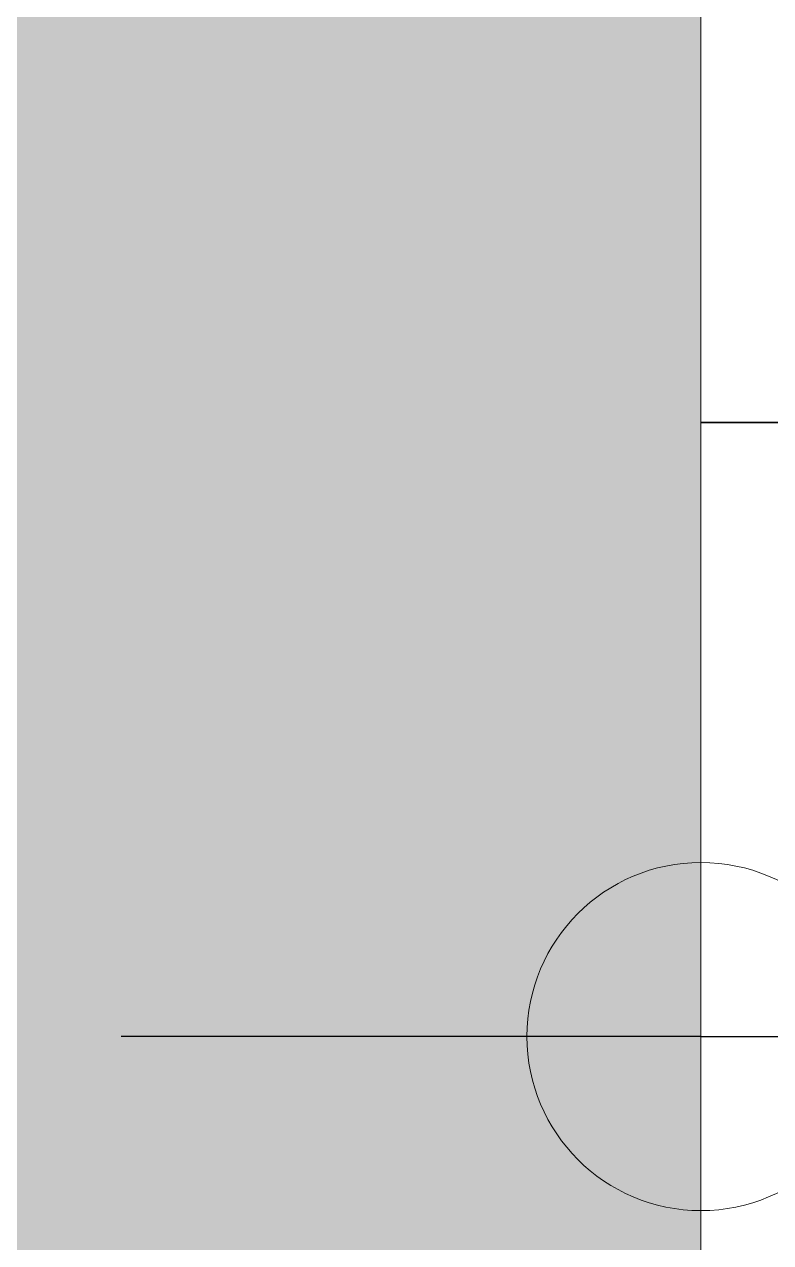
# Model space of a CAD drawing. Header units: millimetres. Extents: x 0 to 59350, y 0 to 29700.
# Drawn here: x 18621.7 to 18670, y 7670.1 to 7748.8 of the extents above; entities that cross this region are included whole.
import ezdxf

# ---------------------------------------------------------------- set-up
doc = ezdxf.new("R2010")
doc.units = ezdxf.units.MM
doc.linetypes.add('PUNKT2_S9', pattern=[1, 0, -1])
doc.layers.add('Slab', color=7, linetype='Continuous', lineweight=50)
doc.layers.add('Standard', color=7, linetype='Continuous', lineweight=25)

msp = doc.modelspace()

# ---------------------------------------------------------------- hatches: boundary and pattern name
at = {"layer": 'Standard', "linetype": 'PUNKT2_S9', "lineweight": 18}
h = msp.add_hatch(color=59, dxfattribs=at)
h.paths.add_polyline_path([(18665.488, 11333.116), (18665.488, 14538.116), (18615.488, 14488.116), (18615.488, 11333.116)])
h.paths.add_polyline_path([(18665.488, 7538.116), (18665.488, 8193.116), (18615.488, 8193.116), (18615.488, 7588.116)])
h.paths.add_polyline_path([(18615.488, 10778.116), (18615.488, 8748.116), (18665.488, 8748.116), (18665.488, 10778.116)])

# ---------------------------------------------------------------- linework, layer by layer
at = {"layer": 'Slab', "color": 4, "linetype": 'Continuous', "lineweight": -3}
for p, q in [((18665.488, 7723.116), (18695.488, 7723.116)), ((18695.488, 7723.116), (18665.488, 7723.116))]:
    msp.add_line(p, q, dxfattribs=at)
at = {"layer": 'Standard', "color": 36, "linetype": 'Continuous', "lineweight": 18}
msp.add_line((18665.488, 7648.116), (18665.488, 8193.116), dxfattribs=at)
at = {"layer": 'Standard', "color": 7, "linetype": 'Continuous', "lineweight": 18}
for q in [(18665.488, 7720.917), (18665.488, 7645.917)]:
    msp.add_line((18665.488, 7683.417), q, dxfattribs=at)
at = {"layer": 'Standard', "color": 7, "linetype": 'Continuous', "lineweight": -3}
for q in [(18627.988, 7683.417), (18715.488, 7683.417)]:
    msp.add_line((18665.488, 7683.417), q, dxfattribs=at)
at = {"layer": 'Standard', "color": 7, "linetype": 'Continuous', "lineweight": 18}
msp.add_circle((18665.488, 7683.417), 11.25, dxfattribs=at)

doc.saveas('drawing.dxf')
